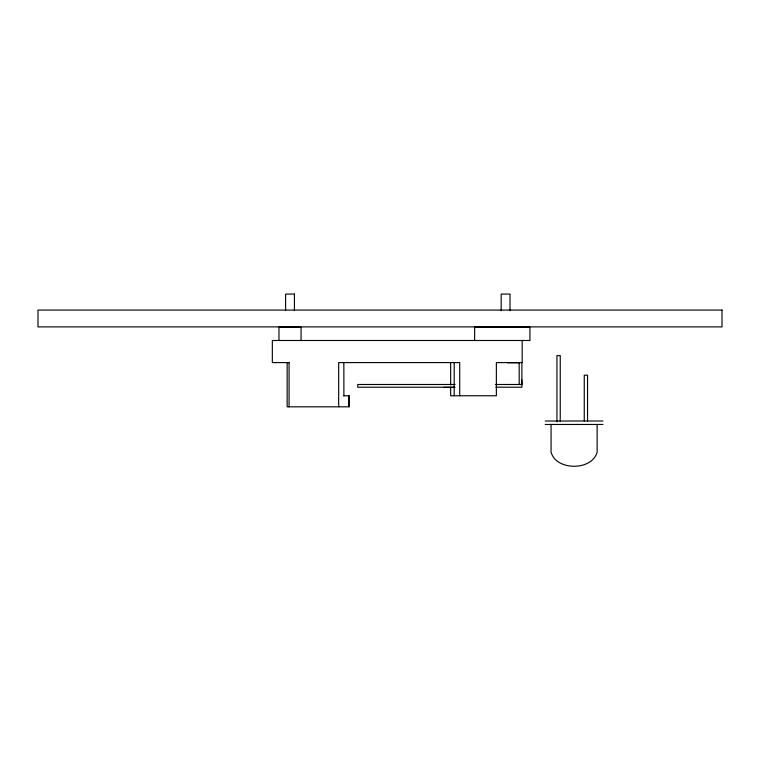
<?xml version="1.0" encoding="UTF-8"?>
<svg xmlns="http://www.w3.org/2000/svg" width="760" height="760" viewBox="0 0 760 760"><rect width="100%" height="100%" fill="white"/><g stroke="black" fill="none" stroke-linecap="round" stroke-linejoin="round"><path stroke-width="1.14" d="M294.433 294.063L285.608 294.063L285.599 310.64M289.313 362.596L272.337 362.596L272.337 340.49L529.919 340.49L529.919 327.227L474.639 327.227L474.639 340.49M507.471 362.767L519.413 362.767M455.078 384.484L357.751 384.484L357.751 387.22L454.594 387.22M495.434 384.484L521.911 384.484L521.74 379.876M495.928 387.22L521.911 387.22L521.911 362.596M443.792 387.362L455.041 387.362M343.567 395.77L349.077 395.77L349.077 406.818L287.147 406.818L287.147 362.596M545.253 421.002L602.946 421.002M545.253 424.46L602.946 424.46M597.132 424.46L597.132 452.115C592.154 470.981 556.044 470.981 551.067 452.115L551.067 424.46M587.547 421.002L587.547 375.165L584.26 375.165L584.26 421.002M560.244 421.306L560.244 355.594L556.947 355.594L556.947 421.828M522.177 340.49L522.177 362.596L496.365 362.596L496.365 395.77L450.661 395.77L450.661 387.476M519.175 362.596L519.175 384.484M510.017 310.64L510.017 294.063L501.182 294.063L501.172 310.64M459.714 395.77L459.714 362.596L338.666 362.596L338.666 406.818M454.185 362.596L454.185 395.77M450.661 362.596L450.661 385.101M349.04 395.77L349.04 406.818M343.852 362.596L343.89 395.77M301.074 340.49L301.074 327.227L278.967 327.227L278.967 340.49M294.443 294.063L294.443 310.64M289.066 362.596L289.066 406.818M722 310.061L38 310.061L38 326.895L722 326.895L722 310.061"/></g></svg>
